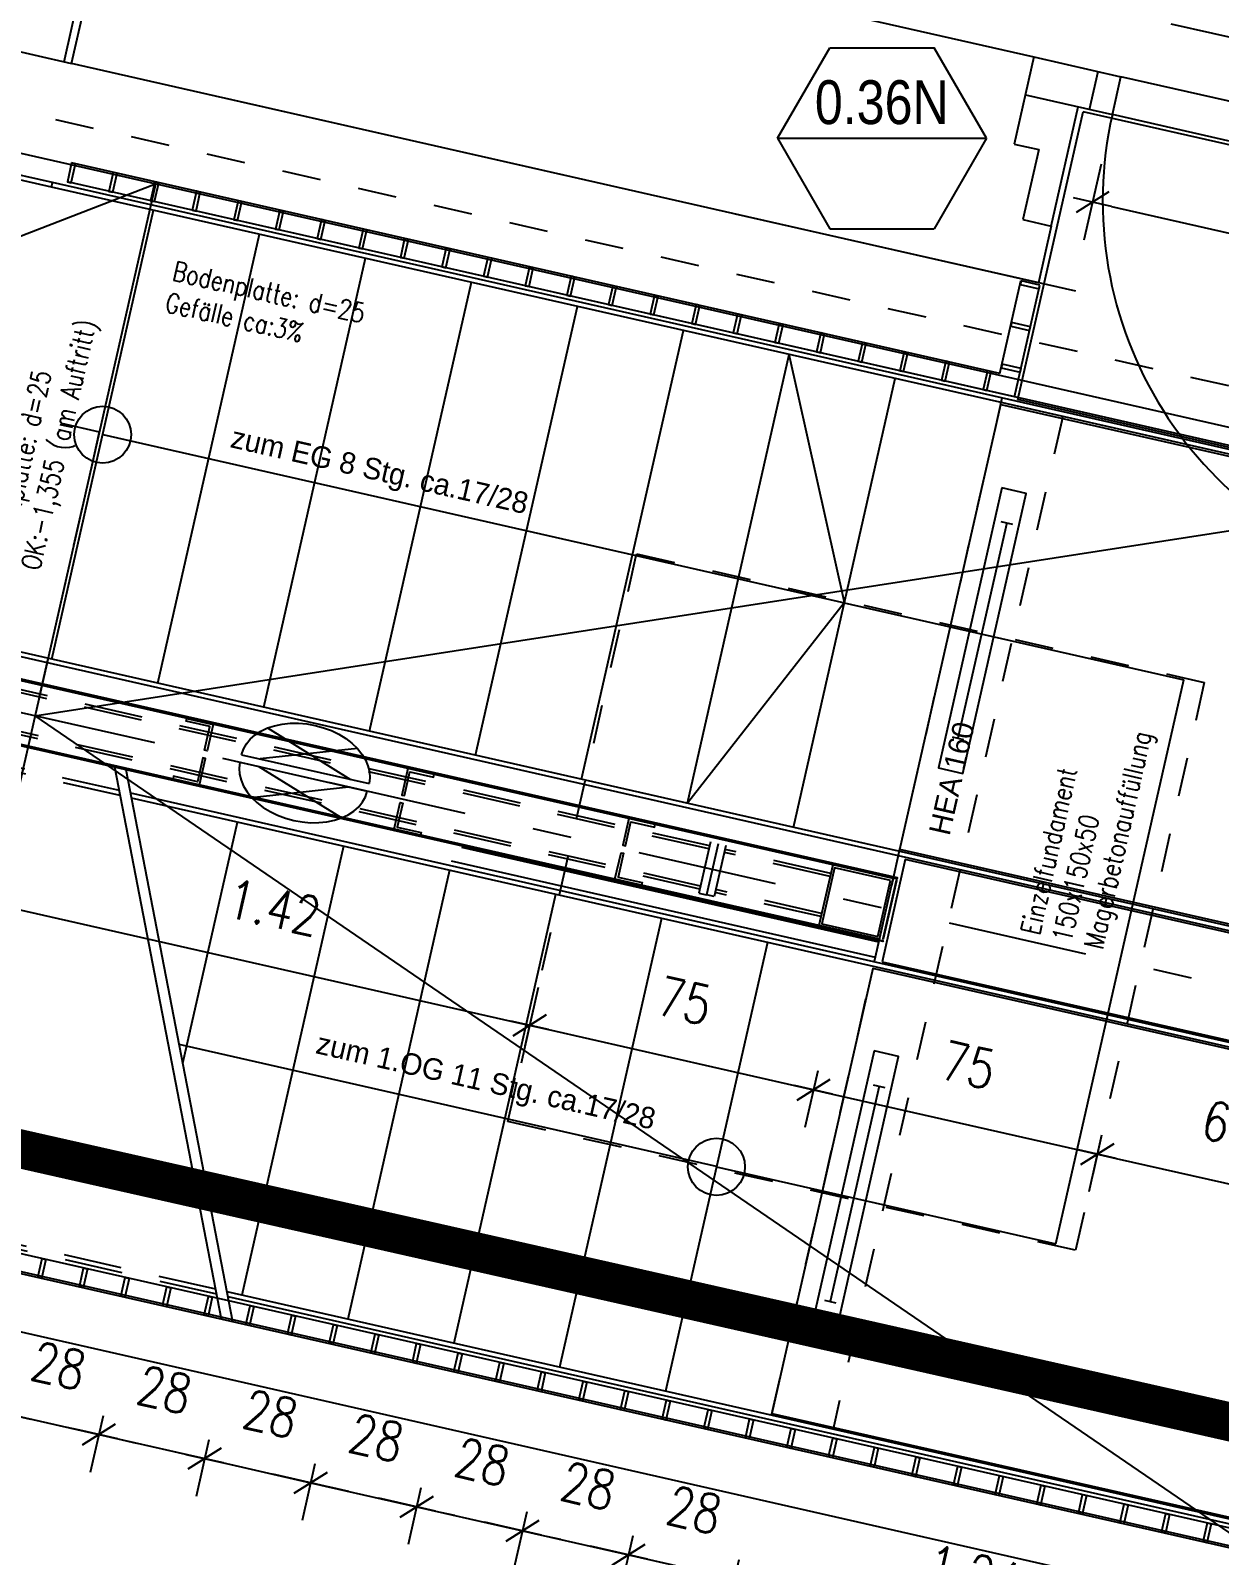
# Model space of a CAD drawing. Header units: metres. Extents: x -7 to 99688, y -10762 to -90.
# Drawn here: x 80.967 to 84.032, y -126.664 to -122.735 of the extents above; entities that cross this region are included whole.
import ezdxf
from ezdxf.enums import TextEntityAlignment as Align

# ---------------------------------------------------------------- set-up
doc = ezdxf.new("R2010")
doc.units = ezdxf.units.M
doc.header["$LTSCALE"] = 0.03
for name, pattern in [('GESTRICHELT', [9, 6, -3]), ('GESTRICHELT2', [4.5, 3, -1.5]), ('STRICHLINIE', [0.75, 0.5, -0.25]), ('STRICHPUNKT', [24, 12, -6, 0, -6])]:
    doc.linetypes.add(name, pattern=pattern)
doc.layers.get('0').update_dxf_attribs({"linetype": 'CONTINUOUS'})
doc.layers.get('Defpoints').update_dxf_attribs({"linetype": 'CONTINUOUS'})
for name, color, linetype in [('A_ACHSEN', 1, 'STRICHPUNKT'), ('A_ansicht', 9, 'CONTINUOUS'), ('A_ansicht_verdeckt', 8, 'STRICHLINIE'), ('A_Gitterrost', 3, 'CONTINUOUS'), ('A_NR_TÜR', 1, 'CONTINUOUS'), ('A_räume', 5, 'CONTINUOUS'), ('A_Stahl', 5, 'CONTINUOUS'), ('A_text', 5, 'CONTINUOUS'), ('A_treppe', 3, 'CONTINUOUS'), ('A_trockenbau', 2, 'CONTINUOUS'), ('A_Tuer_neu', 1, 'CONTINUOUS'), ('A_Tuernummer_neu', 10, 'CONTINUOUS'), ('A_TXT-TUER', 1, 'CONTINUOUS'), ('A_verdeckt', 8, 'GESTRICHELT2'), ('A_wände', 6, 'CONTINUOUS'), ('CKMA0002', 2, 'CONTINUOUS'), ('E__LEUCHTEN', 6, 'CONTINUOUS')]:
    doc.layers.add(name, color=color, linetype=linetype)
doc.styles.add('arial-n', font='ARIALN.TTF')
doc.styles.add('NORM', font='simplex.shx', dxfattribs={"width": 0.7, "bigfont": 'bigfont.shx'})
doc.styles.add('PITSIMP8', font='PITSIMP8.SHX')
doc.styles.add('SIMPLEX', font='simplex.shx', dxfattribs={"width": 0.8, "height": 0.1})
doc.styles.get("Standard").update_dxf_attribs({"font": 'txt', "height": 1})
doc.dimstyles.get("Standard").update_dxf_attribs({"dimtxt": 0.1, "dimasz": 0.05, "dimexe": 0.1, "dimexo": 0, "dimgap": 0.1, "dimtad": 1, "dimdec": 4, "dimrnd": 0.0025, "dimzin": 0, "dimdsep": 46, "dimtxsty": 'SIMPLEX', "dimblk": 'DIMCROSS', "dimblk1": 'DIMCROSS', "dimblk2": 'DIMCROSS', "dimsah": 1, "dimcen": 2.5, "dimdle": 0.025, "dimclrd": 1, "dimclre": 1, "dimclrt": 6, "dimadec": 0, "dimazin": 0, "dimtfac": 1, "dimtdec": 4, "dimtix": 1, "dimtmove": 2, "dimatfit": 3, "dimfxl": 1, "dimtvp": 1, "dimtolj": 1, "dimtzin": 0, "dimarcsym": 0})

# ---------------------------------------------------------------- blocks, each defined once
blk = doc.blocks.new('DIMCROSS')
at = {"color": 0, "linetype": 'ByBlock'}
blk.add_line((-1, 0), (1, 0), dxfattribs=at)
at = {"linetype": 'ByBlock'}
blk.add_line((-0.707107, -0.707107), (0.707107, 0.707107), dxfattribs=at)
blk = doc.blocks.new('*D27')
at = {"layer": 'CKMA0002', "color": 1, "lineweight": -2}
for p, q in [((83.7266, -123.0798), (83.6823, -123.2749)), ((83.7532, -123.1884), (84.6407, -123.3897)), ((84.7115, -123.3033), (84.6673, -123.4983))]:
    blk.add_line(p, q, dxfattribs=at)
at = {"layer": 'Defpoints', "color": 0}
for p in [(83.7667, -122.9028), (84.7517, -123.1262), (84.6894, -123.4008)]:
    blk.add_point(p, dxfattribs=at)
at = {"layer": 'CKMA0002', "color": 1, "lineweight": -2, "xscale": 0.05, "yscale": 0.05, "zscale": 0.05}
for p, rotation in [((83.7044, -123.1774), 167.2201868080563), ((84.6894, -123.4008), 347.2201868080563)]:
    blk.add_blockref('DIMCROSS', p, dxfattribs=dict(at, rotation=rotation))
at = {"layer": 'CKMA0002', "color": 3, "insert": (84.2301, -123.1428), "char_height": 0.1, "attachment_point": 5, "rotation": 347.2202, "style": 'SIMPLEX'}
blk.add_mtext('\\A1;1.01{\\A1\\H0.7x\\S;}', dxfattribs=at)
blk = doc.blocks.new('Keller_bibo')
at = {"layer": 'A_verdeckt', "linetype": 'GESTRICHELT', "ltscale": 5}
blk.add_lwpolyline([(83.9413, -234.3845), (84.7011, -231.0346), (83.4187, -230.7437), (83.4652, -230.5389), (83.4018, -230.5245), (83.4117, -230.4806), (83.4401, -230.4871), (84.9783, -223.7057), (81.0539, -222.8156), (81.0952, -222.6338), (81.1537, -222.647), (81.1691, -222.5788), (81.2731, -222.1204), (86.71, -223.3537), (86.898, -222.5247), (87.0248, -222.5535), (87.0348, -222.5096)], dxfattribs=at)
blk = doc.blocks.new('Tür-Nr')
at = {"layer": 'A_NR_TÜR'}
for p, q in [((-0.0573, -108.8652), (0.0772, -108.6321)), ((0.0772, -108.6321), (0.3468, -108.6321)), ((0.4812, -108.8652), (0.3468, -108.6321)), ((-0.0573, -108.8652), (0.4812, -108.8652)), ((-0.0573, -108.8652), (0.0772, -109.0983)), ((0.4812, -108.8652), (0.3468, -109.0983)), ((0.0772, -109.0983), (0.3468, -109.0983))]:
    blk.add_line(p, q, dxfattribs=at)
at = {"layer": 'A_TXT-TUER', "style": 'arial-n', "flags": 4}
blk.add_attdef('TÜR-NR.', text='', height=0.1129, dxfattribs=at).set_placement((0.2114, -108.7723), align=Align.MIDDLE_CENTER)
at = {"layer": 'A_TXT-TUER', "style": 'NORM', "width": 0.7}
for tag, flags, p in [('BRANDSCHUTZ', 4, (0.2287, -108.9809)), ('DIN', 5, (0.214, -109.1983)), ('ABMESSUNG', 5, (0.214, -109.3327)), ('MATERIAL', 5, (0.214, -109.4671)), ('WANDART', 5, (0.214, -109.6015)), ('ZARGE', 5, (0.214, -109.7359)), ('SCHLOSS', 5, (0.214, -109.8703)), ('BESCHLÄGE', 5, (0.214, -110.0047)), ('SONSTIGES', 5, (0.214, -110.1391))]:
    blk.add_attdef(tag, text='', height=0.0784, dxfattribs=dict(at, flags=flags)).set_placement(p, align=Align.MIDDLE_CENTER)
blk = doc.blocks.new('*D299')
at = {"layer": 'CKMA0002', "color": 1, "lineweight": -2}
for p, q in [((80.5484, -126.2181), (80.4997, -126.207)), ((80.5972, -126.2291), (80.8702, -126.2911)), ((80.8813, -126.2423), (80.8481, -126.3886)), ((80.919, -126.3021), (80.9678, -126.3132))]:
    blk.add_line(p, q, dxfattribs=at)
at = {"layer": 'Defpoints', "color": 0}
for p in [(80.9243, -124.7869), (81.1973, -124.8488), (80.8702, -126.2911)]:
    blk.add_point(p, dxfattribs=at)
at = {"layer": 'CKMA0002', "color": 1, "lineweight": -2, "xscale": 0.05, "yscale": 0.05, "zscale": 0.05}
for p, rotation in [((80.5972, -126.2291), 347.2210969472422), ((80.8702, -126.2911), 167.2210969472422)]:
    blk.add_blockref('DIMCROSS', p, dxfattribs=dict(at, rotation=rotation))
at = {"layer": 'CKMA0002', "color": 6, "insert": (80.7669, -126.1138), "char_height": 0.1, "attachment_point": 5, "rotation": 347.2211, "style": 'SIMPLEX'}
blk.add_mtext('\\A1;28{\\A1\\H0.7x\\S;}', dxfattribs=at)
blk = doc.blocks.new('*D300')
at = {"layer": 'CKMA0002', "color": 1, "lineweight": -2}
for p, q in [((80.8215, -126.28), (80.7727, -126.2689)), ((80.8702, -126.2911), (81.1433, -126.353)), ((81.1544, -126.3042), (81.1212, -126.4505)), ((81.1921, -126.364), (81.2408, -126.3751))]:
    blk.add_line(p, q, dxfattribs=at)
at = {"layer": 'Defpoints', "color": 0}
for p in [(81.1973, -124.8488), (81.4704, -124.9108), (81.1433, -126.353)]:
    blk.add_point(p, dxfattribs=at)
at = {"layer": 'CKMA0002', "color": 1, "lineweight": -2, "xscale": 0.05, "yscale": 0.05, "zscale": 0.05}
for p, rotation in [((80.8702, -126.2911), 347.2210969472422), ((81.1433, -126.353), 167.2210969472422)]:
    blk.add_blockref('DIMCROSS', p, dxfattribs=dict(at, rotation=rotation))
at = {"layer": 'CKMA0002', "color": 6, "insert": (81.04, -126.1757), "char_height": 0.1, "attachment_point": 5, "rotation": 347.2211, "style": 'SIMPLEX'}
blk.add_mtext('\\A1;28{\\A1\\H0.7x\\S;}', dxfattribs=at)
blk = doc.blocks.new('*D301')
at = {"layer": 'CKMA0002', "color": 1, "lineweight": -2}
for p, q in [((81.0945, -126.3419), (81.0458, -126.3309)), ((81.1433, -126.353), (81.4164, -126.4149)), ((81.4274, -126.3662), (81.3943, -126.5124)), ((81.4651, -126.426), (81.5139, -126.437))]:
    blk.add_line(p, q, dxfattribs=at)
at = {"layer": 'Defpoints', "color": 0}
for p in [(81.4704, -124.9108), (81.7435, -124.9727), (81.4164, -126.4149)]:
    blk.add_point(p, dxfattribs=at)
at = {"layer": 'CKMA0002', "color": 1, "lineweight": -2, "xscale": 0.05, "yscale": 0.05, "zscale": 0.05}
for p, rotation in [((81.1433, -126.353), 347.2210969472422), ((81.4164, -126.4149), 167.2210969472422)]:
    blk.add_blockref('DIMCROSS', p, dxfattribs=dict(at, rotation=rotation))
at = {"layer": 'CKMA0002', "color": 6, "insert": (81.313, -126.2377), "char_height": 0.1, "attachment_point": 5, "rotation": 347.2211, "style": 'SIMPLEX'}
blk.add_mtext('\\A1;28{\\A1\\H0.7x\\S;}', dxfattribs=at)
blk = doc.blocks.new('*D302')
at = {"layer": 'CKMA0002', "color": 1, "lineweight": -2}
for p, q in [((81.3676, -126.4039), (81.3188, -126.3928)), ((81.4164, -126.4149), (81.6894, -126.4769)), ((81.7005, -126.4281), (81.6673, -126.5744)), ((81.7382, -126.4879), (81.787, -126.499))]:
    blk.add_line(p, q, dxfattribs=at)
at = {"layer": 'Defpoints', "color": 0}
for p in [(81.7435, -124.9727), (82.0165, -125.0346), (81.6894, -126.4769)]:
    blk.add_point(p, dxfattribs=at)
at = {"layer": 'CKMA0002', "color": 1, "lineweight": -2, "xscale": 0.05, "yscale": 0.05, "zscale": 0.05}
for p, rotation in [((81.4164, -126.4149), 347.2210969472422), ((81.6894, -126.4769), 167.2210969472422)]:
    blk.add_blockref('DIMCROSS', p, dxfattribs=dict(at, rotation=rotation))
at = {"layer": 'CKMA0002', "color": 6, "insert": (81.5861, -126.2996), "char_height": 0.1, "attachment_point": 5, "rotation": 347.2211, "style": 'SIMPLEX'}
blk.add_mtext('\\A1;28{\\A1\\H0.7x\\S;}', dxfattribs=at)
blk = doc.blocks.new('*D303')
at = {"layer": 'CKMA0002', "color": 1, "lineweight": -2}
for p, q in [((81.6407, -126.4658), (81.5919, -126.4547)), ((81.6894, -126.4769), (81.9625, -126.5388)), ((81.9736, -126.49), (81.9404, -126.6363)), ((82.0113, -126.5498), (82.06, -126.5609))]:
    blk.add_line(p, q, dxfattribs=at)
at = {"layer": 'Defpoints', "color": 0}
for p in [(82.0165, -125.0346), (82.2896, -125.0966), (81.9625, -126.5388)]:
    blk.add_point(p, dxfattribs=at)
at = {"layer": 'CKMA0002', "color": 1, "lineweight": -2, "xscale": 0.05, "yscale": 0.05, "zscale": 0.05}
for p, rotation in [((81.6894, -126.4769), 347.2210969472422), ((81.9625, -126.5388), 167.2210969472422)]:
    blk.add_blockref('DIMCROSS', p, dxfattribs=dict(at, rotation=rotation))
at = {"layer": 'CKMA0002', "color": 6, "insert": (81.8591, -126.3615), "char_height": 0.1, "attachment_point": 5, "rotation": 347.2211, "style": 'SIMPLEX'}
blk.add_mtext('\\A1;28{\\A1\\H0.7x\\S;}', dxfattribs=at)
blk = doc.blocks.new('*D304')
at = {"layer": 'CKMA0002', "color": 1, "lineweight": -2}
for p, q in [((81.9137, -126.5277), (81.865, -126.5167)), ((81.9625, -126.5388), (82.2356, -126.6007)), ((82.2466, -126.552), (82.2134, -126.6982)), ((82.2843, -126.6118), (82.3331, -126.6228))]:
    blk.add_line(p, q, dxfattribs=at)
at = {"layer": 'Defpoints', "color": 0}
for p in [(82.2896, -125.0966), (82.5627, -125.1585), (82.2356, -126.6007)]:
    blk.add_point(p, dxfattribs=at)
at = {"layer": 'CKMA0002', "color": 1, "lineweight": -2, "xscale": 0.05, "yscale": 0.05, "zscale": 0.05}
for p, rotation in [((81.9625, -126.5388), 347.2210969472422), ((82.2356, -126.6007), 167.2210969472422)]:
    blk.add_blockref('DIMCROSS', p, dxfattribs=dict(at, rotation=rotation))
at = {"layer": 'CKMA0002', "color": 6, "insert": (82.1322, -126.4235), "char_height": 0.1, "attachment_point": 5, "rotation": 347.2211, "style": 'SIMPLEX'}
blk.add_mtext('\\A1;28{\\A1\\H0.7x\\S;}', dxfattribs=at)
blk = doc.blocks.new('*D305')
at = {"layer": 'CKMA0002', "color": 1, "lineweight": -2}
for p, q in [((82.1868, -126.5897), (82.138, -126.5786)), ((82.2356, -126.6007), (82.5086, -126.6626)), ((82.5197, -126.6139), (82.4865, -126.7602)), ((82.5574, -126.6737), (82.6062, -126.6848))]:
    blk.add_line(p, q, dxfattribs=at)
at = {"layer": 'Defpoints', "color": 0}
for p in [(82.5627, -125.1585), (82.8357, -125.2204), (82.5086, -126.6626)]:
    blk.add_point(p, dxfattribs=at)
at = {"layer": 'CKMA0002', "color": 1, "lineweight": -2, "xscale": 0.05, "yscale": 0.05, "zscale": 0.05}
for p, rotation in [((82.2356, -126.6007), 347.2210969472422), ((82.5086, -126.6626), 167.2210969472422)]:
    blk.add_blockref('DIMCROSS', p, dxfattribs=dict(at, rotation=rotation))
at = {"layer": 'CKMA0002', "color": 6, "insert": (82.4053, -126.4854), "char_height": 0.1, "attachment_point": 5, "rotation": 347.2211, "style": 'SIMPLEX'}
blk.add_mtext('\\A1;28{\\A1\\H0.7x\\S;}', dxfattribs=at)
blk = doc.blocks.new('*D306')
at = {"layer": 'CKMA0002', "color": 1, "lineweight": -2}
for p, q in [((82.4599, -126.6516), (82.4111, -126.6405)), ((82.5086, -126.6626), (82.7817, -126.7246)), ((82.7928, -126.6758), (82.7596, -126.8221)), ((82.8305, -126.7356), (82.8792, -126.7467))]:
    blk.add_line(p, q, dxfattribs=at)
at = {"layer": 'Defpoints', "color": 0}
for p in [(83.1699, -125.0132), (82.8357, -125.2204), (82.7817, -126.7246)]:
    blk.add_point(p, dxfattribs=at)
at = {"layer": 'CKMA0002', "color": 1, "lineweight": -2, "xscale": 0.05, "yscale": 0.05, "zscale": 0.05}
for p, rotation in [((82.5086, -126.6626), 347.2210969472422), ((82.7817, -126.7246), 167.2210969472422)]:
    blk.add_blockref('DIMCROSS', p, dxfattribs=dict(at, rotation=rotation))
at = {"layer": 'CKMA0002', "color": 6, "insert": (82.6783, -126.5473), "char_height": 0.1, "attachment_point": 5, "rotation": 347.2211, "style": 'SIMPLEX'}
blk.add_mtext('\\A1;28{\\A1\\H0.7x\\S;}', dxfattribs=at)
blk = doc.blocks.new('*D307')
at = {"layer": 'CKMA0002', "color": 1, "lineweight": -2}
for p, q in [((82.8305, -126.7356), (83.9477, -126.989)), ((84.0186, -126.9026), (83.9744, -127.0976))]:
    blk.add_line(p, q, dxfattribs=at)
at = {"layer": 'Defpoints', "color": 0}
for p in [(83.1699, -125.0132), (84.3958, -125.2396), (83.9965, -127.0001)]:
    blk.add_point(p, dxfattribs=at)
at = {"layer": 'CKMA0002', "color": 1, "lineweight": -2, "xscale": 0.05, "yscale": 0.05, "zscale": 0.05}
for p, rotation in [((82.7817, -126.7246), 167.2210969472422), ((83.9965, -127.0001), 347.2210969472422)]:
    blk.add_blockref('DIMCROSS', p, dxfattribs=dict(at, rotation=rotation))
at = {"layer": 'CKMA0002', "color": 6, "insert": (83.4223, -126.7161), "char_height": 0.1, "attachment_point": 5, "rotation": 347.2211, "style": 'SIMPLEX'}
blk.add_mtext('\\A1;1.24{\\A1\\H0.7x\\S5;}', dxfattribs=at)
blk = doc.blocks.new('*D308')
at = {"layer": 'CKMA0002', "color": 1, "lineweight": -2}
for p, q in [((82.7352, -126.9294), (82.691, -127.1244)), ((82.7619, -127.038), (84.1023, -127.342)), ((84.1731, -127.2555), (84.1289, -127.4506))]:
    blk.add_line(p, q, dxfattribs=at)
at = {"layer": 'Defpoints', "color": 0}
for p in [(83.0198, -125.6746), (84.4577, -126.0007), (84.151, -127.353)]:
    blk.add_point(p, dxfattribs=at)
at = {"layer": 'CKMA0002', "color": 1, "lineweight": -2, "xscale": 0.05, "yscale": 0.05, "zscale": 0.05}
for p, rotation in [((82.7131, -127.0269), 167.2210969472422), ((84.151, -127.353), 347.2210969472422)]:
    blk.add_blockref('DIMCROSS', p, dxfattribs=dict(at, rotation=rotation))
at = {"layer": 'CKMA0002', "color": 6, "insert": (83.4653, -127.0437), "char_height": 0.1, "attachment_point": 5, "rotation": 347.2211, "style": 'SIMPLEX'}
blk.add_mtext('\\A1;1.47{\\A1\\H0.7x\\S5;}', dxfattribs=at)
blk = doc.blocks.new('Wandleuchte')
at = {"layer": 'E__LEUCHTEN', "color": 6}
for p, q in [((-109.5, 68.3), (-94.5, 77.3)), ((-94.5, 77.3), (-77.9, 85)), ((-77.9, 85), (-59.9, 91)), ((-59.9, 91), (-41, 95.5)), ((-41, 95.5), (-21.3, 98.1)), ((-21.3, 98.1), (-1.4, 99)), ((-1.4, 99), (18.6, 98.1)), ((18.6, 98.1), (38.2, 95.5)), ((38.2, 95.5), (57.2, 91)), ((57.2, 91), (75.1, 85)), ((75.1, 85), (91.8, 77.3)), ((91.8, 77.3), (106.8, 68.3)), ((-142.7, 34.2), (-133.9, 46.5)), ((-133.9, 46.5), (-122.7, 57.9)), ((-122.7, 57.9), (-109.5, 68.3)), ((-109.5, 68.3), (106.8, -6)), ((106.8, 68.3), (-109.5, -6)), ((106.8, 68.3), (120, 57.9)), ((120, 57.9), (131.1, 46.5)), ((131.1, 46.5), (140, 34.2)), ((-154.4, -6), (-153, 7.7)), ((-153, 7.7), (-149.1, 21.2)), ((-149.1, 21.2), (-142.7, 34.2)), ((140, 34.2), (146.4, 21.2)), ((146.4, 21.2), (150.3, 7.7)), ((150.3, 7.7), (151.6, -6)), ((-154.4, -6), (151.6, -6))]:
    blk.add_line(p, q, dxfattribs=at)
blk = doc.blocks.new('2DEL_457')
for p, q in [((-0.3844, -0.2363), (-0.3844, 0.2363)), ((0.3844, -0.2363), (0.3844, 0.2363)), ((-0.3844, 0), (0.3844, 0))]:
    blk.add_line(p, q)
blk.add_lwpolyline([(-0.5, -0.5), (0.5, -0.5), (0.5, 0.5), (-0.5, 0.5)], close=True)
at = {"style": 'PITSIMP8', "flags": 9}
for tag, p in [('RAUM/GRUPPE', (-0.0298, 0.1593)), ('BEZEICHNUNG', (-0.0298, 0.1793)), ('POS.NR.G-LV', (-0.0298, 0.1393)), ('FABRIKAT', (-0.0298, 0.1193)), ('KENNUNG', (-0.0298, 0.0793)), ('LEISTUNG', (-0.0298, 0.0593)), ('TYP', (-0.0298, 0.0993)), ('VOLUMENSTROM', (-0.0298, 0.0393)), ('DRUCK/-STUFE', (-0.0298, 0.0193)), ('ANSCHLUSS', (-0.0298, -0.0007)), ('GROESSE', (-0.0298, -0.0207)), ('DN', (-0.0298, -0.0407)), ('TEMPERATUR', (-0.0298, -0.0607)), ('SCHUTZART', (-0.0298, -0.1007)), ('DREHZAHL', (-0.0298, -0.0807)), ('SPANNUNG/FREQUENZ', (-0.0298, -0.1207)), ('GEWICHT', (-0.0298, -0.1407)), ('FREI', (-0.0298, -0.1607)), ('FREI', (-0.0298, -0.1807)), ('FREI', (-0.0298, -0.2007))]:
    blk.add_attdef(tag, text='', height=0.01, dxfattribs=at).set_placement(p, align=Align.MIDDLE)
blk = doc.blocks.new('*D310')
at = {"layer": 'CKMA0002', "color": 1, "lineweight": -2}
for p, q in [((79.8267, -126.0544), (80.5484, -126.2181)), ((80.6192, -126.1316), (80.575, -126.3266)), ((79.7141, -126.3246), (79.7558, -126.1408))]:
    blk.add_line(p, q, dxfattribs=at)
at = {"layer": 'Defpoints', "color": 0}
for p in [(81.0897, -124.0575), (80.1846, -124.2505), (80.5971, -126.2291)]:
    blk.add_point(p, dxfattribs=at)
at = {"layer": 'CKMA0002', "color": 1, "lineweight": -2, "xscale": 0.05, "yscale": 0.05, "zscale": 0.05}
for p, rotation in [((79.7779, -126.0433), 167.2195977048945), ((80.5971, -126.2291), 347.2195977048945)]:
    blk.add_blockref('DIMCROSS', p, dxfattribs=dict(at, rotation=rotation))
at = {"layer": 'CKMA0002', "color": 3, "insert": (80.2207, -125.9899), "char_height": 0.1, "attachment_point": 5, "rotation": 347.2196, "style": 'SIMPLEX'}
blk.add_mtext('\\A1;84{\\A1\\H0.7x\\S;}', dxfattribs=at)
blk = doc.blocks.new('*D313')
at = {"layer": 'CKMA0002', "color": 1, "lineweight": -2}
for p, q in [((82.3028, -125.3095), (82.9367, -125.4533)), ((82.9966, -125.4156), (82.9634, -125.5618))]:
    blk.add_line(p, q, dxfattribs=at)
at = {"layer": 'Defpoints', "color": 0}
for p in [(82.3592, -124.8351), (83.0788, -125.0529), (82.9855, -125.4643)]:
    blk.add_point(p, dxfattribs=at)
at = {"layer": 'CKMA0002', "color": 1, "lineweight": -2, "xscale": 0.05, "yscale": 0.05, "zscale": 0.05}
for p, rotation in [((82.2541, -125.2984), 167.2195977048945), ((82.9855, -125.4643), 347.2195977048945)]:
    blk.add_blockref('DIMCROSS', p, dxfattribs=dict(at, rotation=rotation))
at = {"layer": 'CKMA0002', "color": 3, "insert": (82.653, -125.2351), "char_height": 0.1, "attachment_point": 5, "rotation": 347.2196, "style": 'SIMPLEX'}
blk.add_mtext('\\A1;75{\\A1\\H0.7x\\S;}', dxfattribs=at)
blk = doc.blocks.new('*D314')
at = {"layer": 'CKMA0002', "color": 1, "lineweight": -2}
for p, q in [((83.0343, -125.4754), (83.6681, -125.6192)), ((83.728, -125.5815), (83.6948, -125.7278))]:
    blk.add_line(p, q, dxfattribs=at)
at = {"layer": 'Defpoints', "color": 0}
for p in [(83.0788, -125.0529), (83.8116, -125.2129), (83.7169, -125.6302)]:
    blk.add_point(p, dxfattribs=at)
at = {"layer": 'CKMA0002', "color": 1, "lineweight": -2, "xscale": 0.05, "yscale": 0.05, "zscale": 0.05}
for p, rotation in [((82.9855, -125.4643), 167.2195977048945), ((83.7169, -125.6302), 347.2195977048945)]:
    blk.add_blockref('DIMCROSS', p, dxfattribs=dict(at, rotation=rotation))
at = {"layer": 'CKMA0002', "color": 3, "insert": (83.3844, -125.401), "char_height": 0.1, "attachment_point": 5, "rotation": 347.2196, "style": 'SIMPLEX'}
blk.add_mtext('\\A1;75{\\A1\\H0.7x\\S;}', dxfattribs=at)
blk = doc.blocks.new('*D315')
at = {"layer": 'CKMA0002', "color": 1, "lineweight": -2}
for p, q in [((83.7657, -125.6413), (84.283, -125.7586)), ((84.3539, -125.6722), (84.3097, -125.8672))]:
    blk.add_line(p, q, dxfattribs=at)
at = {"layer": 'Defpoints', "color": 0}
for p in [(83.8116, -125.2129), (84.4198, -125.3815), (84.3318, -125.7697)]:
    blk.add_point(p, dxfattribs=at)
at = {"layer": 'CKMA0002', "color": 1, "lineweight": -2, "xscale": 0.05, "yscale": 0.05, "zscale": 0.05}
for p, rotation in [((83.7169, -125.6302), 167.2195977048945), ((84.3318, -125.7697), 347.2195977048945)]:
    blk.add_blockref('DIMCROSS', p, dxfattribs=dict(at, rotation=rotation))
at = {"layer": 'CKMA0002', "color": 3, "insert": (84.0575, -125.5537), "char_height": 0.1, "attachment_point": 5, "rotation": 347.2196, "style": 'SIMPLEX'}
blk.add_mtext('\\A1;63{\\A1\\H0.7x\\S;}', dxfattribs=at)
blk = doc.blocks.new('*D317')
at = {"layer": 'CKMA0002', "color": 1, "lineweight": -2}
for p, q in [((80.918, -124.9953), (82.2053, -125.2873)), ((82.2762, -125.2009), (82.232, -125.3959))]:
    blk.add_line(p, q, dxfattribs=at)
at = {"layer": 'Defpoints', "color": 0}
for p in [(80.8803, -124.9355), (82.2974, -125.1073), (82.2541, -125.2984)]:
    blk.add_point(p, dxfattribs=at)
at = {"layer": 'CKMA0002', "color": 1, "lineweight": -2, "xscale": 0.05, "yscale": 0.05, "zscale": 0.05}
for p, rotation in [((80.8692, -124.9843), 167.2195977048945), ((82.2541, -125.2984), 347.2195977048945)]:
    blk.add_blockref('DIMCROSS', p, dxfattribs=dict(at, rotation=rotation))
at = {"layer": 'CKMA0002', "color": 3, "insert": (81.5948, -124.9951), "char_height": 0.1, "attachment_point": 5, "rotation": 347.2196, "style": 'SIMPLEX'}
blk.add_mtext('\\A1;1.42{\\A1\\H0.7x\\S;}', dxfattribs=at)

msp = doc.modelspace()

# ---------------------------------------------------------------- linework, layer by layer
at = {"layer": 'A_ACHSEN'}
msp.add_line((84.48661, -125.29632), (78.51603, -123.94214), dxfattribs=at)
at = {"layer": 'A_ansicht', "color": 9, "linetype": 'Continuous'}
msp.add_line((79.91305, -122.55676), (81.07349, -122.81997), dxfattribs=at)
at = {"layer": 'A_ansicht', "color": 1}
for p, q in [((84.76276, -123.07747), (83.77778, -122.85406)), ((84.74064, -123.175), (83.75566, -122.95158))]:
    msp.add_line(p, q, dxfattribs=at)
at = {"layer": 'A_ansicht'}
for p, q in [((83.46579, -123.61898), (81.07346, -123.07637)), ((81.07346, -123.07638), (81.07346, -123.07638)), ((83.50349, -123.6788), (81.0624, -123.12514)), ((84.91199, -123.99826), (81.0624, -123.12514)), ((83.46579, -123.61898), (83.51999, -123.38005)), ((83.50349, -123.6788), (83.56898, -123.39116)), ((83.06517, -124.20898), (82.92303, -123.56971)), ((83.06517, -124.20898), (82.6607, -124.72632)), ((83.1909, -124.92041), (80.18717, -124.23914)), ((83.06449, -124.20985), (83.93955, -124.40833)), ((83.15551, -125.07645), (80.15177, -124.39518)), ((83.60995, -125.86142), (83.93955, -124.40833)), ((81.45995, -126.05566), (81.18473, -124.63356)), ((81.48921, -126.0623), (81.21399, -124.64019)), ((81.47883, -126.00867), (78.68862, -125.37584)), ((84.13464, -126.6623), (78.6288, -125.41354)), ((82.73535, -125.66304), (83.60995, -125.86142)), ((84.09694, -126.60248), (81.47883, -126.00867))]:
    msp.add_line(p, q, dxfattribs=at)
at = {"layer": 'A_ansicht', "color": 2}
for p, q in [((81.02132, -123.13838), (81.02398, -123.12668)), ((84.67225, -123.96644), (81.02132, -123.13838)), ((84.68661, -123.95739), (81.02398, -123.12668)), ((84.40727, -125.13477), (80.75634, -124.30671)), ((84.40992, -125.12306), (80.75899, -124.295)), ((84.34534, -125.40783), (81.22562, -124.70026)), ((84.34268, -125.41954), (81.22811, -124.71313)), ((84.08035, -126.57616), (81.47427, -125.98508)), ((84.0894, -126.59052), (81.47676, -125.99795))]:
    msp.add_line(p, q, dxfattribs=at)
at = {"layer": 'A_ansicht', "color": 3}
for p, q in [((81.0223, -124.35472), (81.28463, -123.19811)), ((81.29537, -124.41666), (81.5577, -123.26004)), ((81.56843, -124.47859), (81.83076, -123.32197)), ((81.8415, -124.54052), (82.10383, -123.3839)), ((82.11456, -124.60246), (82.37689, -123.44584)), ((82.38763, -124.66439), (82.64996, -123.50777)), ((82.66069, -124.72632), (82.92302, -123.5697)), ((82.93376, -124.78826), (83.19609, -123.63164)), ((81.15344, -123.7764), (83.06492, -124.20995)), ((82.73557, -125.66207), (81.35098, -125.34803))]:
    msp.add_line(p, q, dxfattribs=at)
at = {"layer": 'A_ansicht_verdeckt', "linetype": 'STRICHLINIE', "ltscale": 10}
for p, q in [((81.02398, -123.12668), (79.29781, -122.73512)), ((81.02132, -123.13838), (79.30686, -122.74948)), ((81.19885, -124.70649), (78.97728, -124.20263)), ((81.19636, -124.69362), (78.97993, -124.19092)), ((82.71605, -124.84393), (80.64854, -124.37501)), ((82.71782, -124.83613), (80.65031, -124.3672)), ((82.6926, -124.94731), (80.6251, -124.47838)), ((82.69437, -124.9395), (80.62686, -124.47058)), ((82.72014, -124.82589), (82.69028, -124.95755)), ((82.73965, -124.83031), (82.70979, -124.96197)), ((82.75915, -124.83474), (82.72929, -124.96639)), ((83.02812, -124.91471), (82.75506, -124.85278)), ((83.02989, -124.90691), (82.75683, -124.84498)), ((83.00468, -125.01809), (82.73161, -124.95615)), ((83.00645, -125.01028), (82.73338, -124.94835)), ((82.69028, -124.95755), (82.70979, -124.96197)), ((82.72929, -124.96639), (82.70979, -124.96197)), ((81.4475, -125.99131), (78.70059, -125.3683)), ((81.44501, -125.97844), (78.71495, -125.35925))]:
    msp.add_line(p, q, dxfattribs=at)
at = {"layer": 'A_ansicht_verdeckt', "linetype": 'STRICHLINIE'}
for p, q in [((82.87723, -126.30328), (83.47181, -123.68187)), ((83.62763, -123.72951), (83.03572, -126.33923))]:
    msp.add_line(p, q, dxfattribs=at)
at = {"layer": 'A_Gitterrost'}
for p, q in [((83.51222, -123.6859), (83.68033, -122.94475)), ((84.81154, -123.20133), (83.68033, -122.94475)), ((84.64343, -123.94247), (83.51222, -123.6859)), ((83.14489, -125.12325), (82.05262, -124.87549)), ((83.15374, -125.08424), (82.07949, -124.84057))]:
    msp.add_line(p, q, dxfattribs=at)
at = {"layer": 'A_Gitterrost', "color": 1}
for p, q in [((81.36031, -125.39623), (81.50119, -124.77507)), ((81.77426, -124.837), (81.51193, -125.99362)), ((82.04732, -124.89893), (81.78499, -126.05555)), ((82.32039, -124.96087), (82.05806, -126.11749)), ((82.59345, -125.0228), (82.33112, -126.17942)), ((82.86651, -125.08473), (82.60418, -126.24135))]:
    msp.add_line(p, q, dxfattribs=at)
at = {"layer": 'A_Gitterrost'}
for points in [[(84.40616, -125.11707), (83.20792, -124.8453), (83.46807, -123.69844), (84.66627, -123.9702)], [(80.17786, -124.23498), (83.20109, -124.92067), (83.20153, -124.91872), (80.1783, -124.23303)], [(80.14158, -124.39491), (83.16482, -125.08061), (83.16437, -125.08256), (80.14114, -124.39686)], [(83.16236, -125.1344), (84.34157, -125.40185), (84.40129, -125.13854), (83.22208, -124.87108)], [(83.16587, -125.07577), (83.19999, -124.9256), (83.19804, -124.92516), (83.16392, -125.07533)], [(84.33668, -125.42335), (83.13846, -125.15154), (82.87833, -126.2984), (84.07652, -126.57021)]]:
    msp.add_lwpolyline(points, close=True, dxfattribs=at)
for points in [[(81.37013, -124.50744), (81.43839, -124.52293), (81.42291, -124.59119), (81.41608, -124.58964), (81.43002, -124.52821), (81.36858, -124.51427), (81.37013, -124.50744)], [(81.33474, -124.66348), (81.403, -124.67896), (81.41849, -124.6107), (81.41166, -124.60915), (81.39773, -124.67059), (81.33629, -124.65665), (81.33474, -124.66348)], [(82.00794, -124.65212), (81.93967, -124.63663), (81.92419, -124.7049), (81.93101, -124.70644), (81.94495, -124.645), (82.00639, -124.65894), (82.00794, -124.65212)], [(81.97254, -124.80815), (81.90427, -124.79267), (81.91976, -124.7244), (81.92659, -124.72595), (81.91265, -124.78739), (81.97409, -124.80132), (81.97254, -124.80815)], [(82.57747, -124.78131), (82.5092, -124.76583), (82.49372, -124.83409), (82.50055, -124.83564), (82.51448, -124.7742), (82.57592, -124.78814), (82.57747, -124.78131)], [(82.54207, -124.93735), (82.47381, -124.92186), (82.48929, -124.8536), (82.49612, -124.85515), (82.48218, -124.91658), (82.54362, -124.93052), (82.54207, -124.93735)]]:
    msp.add_lwpolyline(points, dxfattribs=at)
for centre in [(81.15344, -123.7764), (82.73532, -125.66303)]:
    msp.add_circle(centre, 0.07349, dxfattribs=at)
at = {"layer": 'A_räume', "linetype": 'GESTRICHELT', "ltscale": 5, "const_width": 0.1}
msp.add_lwpolyline([(104.8449, -127.62167), (85.06791, -123.13505), (84.35798, -126.38768), (70.55892, -123.27383)], dxfattribs=at)
at = {"layer": 'A_Stahl'}
for p, q in [((83.55351, -122.80319), (83.77778, -122.85406)), ((83.69714, -122.93831), (83.71927, -122.84078)), ((83.75566, -122.95158), (83.77778, -122.85406)), ((83.53139, -122.90071), (83.75566, -122.95158))]:
    msp.add_line(p, q, dxfattribs=at)
for points in [[(81.07346, -123.07637), (81.0624, -123.12513), (81.07215, -123.12734), (81.08321, -123.07858), (81.07346, -123.07637)], [(81.18073, -123.1007), (81.16967, -123.14946), (81.17943, -123.15168), (81.19049, -123.10291), (81.18073, -123.1007)], [(81.28801, -123.12503), (81.27695, -123.17379), (81.2867, -123.17601), (81.29776, -123.12724), (81.28801, -123.12503)], [(81.39528, -123.14936), (81.38422, -123.19813), (81.39398, -123.20034), (81.40504, -123.15158), (81.39528, -123.14936)], [(81.50256, -123.17369), (81.4915, -123.22246), (81.50125, -123.22467), (81.51231, -123.17591), (81.50256, -123.17369)], [(81.60984, -123.19803), (81.59878, -123.24679), (81.60853, -123.249), (81.61959, -123.20024), (81.60984, -123.19803)], [(81.71711, -123.22236), (81.70605, -123.27112), (81.7158, -123.27333), (81.72686, -123.22457), (81.71711, -123.22236)], [(81.82439, -123.24669), (81.81333, -123.29545), (81.82308, -123.29766), (81.83414, -123.2489), (81.82439, -123.24669)], [(81.93166, -123.27102), (81.9206, -123.31978), (81.93035, -123.32199), (81.94141, -123.27323), (81.93166, -123.27102)], [(82.03894, -123.29535), (82.02788, -123.34411), (82.03763, -123.34632), (82.04869, -123.29756), (82.03894, -123.29535)], [(82.14621, -123.31968), (82.13515, -123.36844), (82.1449, -123.37065), (82.15596, -123.32189), (82.14621, -123.31968)], [(82.25349, -123.34401), (82.24243, -123.39277), (82.25218, -123.39498), (82.26324, -123.34622), (82.25349, -123.34401)], [(82.36076, -123.36834), (82.3497, -123.4171), (82.35946, -123.41931), (82.37052, -123.37055), (82.36076, -123.36834)], [(83.56898, -123.39116), (83.52022, -123.3801), (83.518, -123.38985), (83.56676, -123.40091), (83.56898, -123.39116)], [(82.46804, -123.39267), (82.45698, -123.44143), (82.46673, -123.44365), (82.47779, -123.39488), (82.46804, -123.39267)], [(82.57531, -123.417), (82.56425, -123.46576), (82.57401, -123.46798), (82.58507, -123.41921), (82.57531, -123.417)], [(82.68259, -123.44133), (82.67153, -123.4901), (82.68128, -123.49231), (82.69234, -123.44355), (82.68259, -123.44133)], [(82.78986, -123.46566), (82.7788, -123.51443), (82.78856, -123.51664), (82.79962, -123.46788), (82.78986, -123.46566)], [(82.89714, -123.49), (82.88608, -123.53876), (82.89583, -123.54097), (82.90689, -123.49221), (82.89714, -123.49)], [(83.54465, -123.49843), (83.49588, -123.48737), (83.49367, -123.49713), (83.54243, -123.50819), (83.54465, -123.49843)], [(83.00442, -123.51433), (82.99336, -123.56309), (83.00311, -123.5653), (83.01417, -123.51654), (83.00442, -123.51433)], [(83.11169, -123.53866), (83.10063, -123.58742), (83.11038, -123.58963), (83.12144, -123.54087), (83.11169, -123.53866)], [(83.21897, -123.56299), (83.20791, -123.61175), (83.21766, -123.61396), (83.22872, -123.5652), (83.21897, -123.56299)], [(83.32624, -123.58732), (83.31518, -123.63608), (83.32493, -123.63829), (83.33599, -123.58953), (83.32624, -123.58732)], [(83.43352, -123.61165), (83.42246, -123.66041), (83.43221, -123.66262), (83.44327, -123.61386), (83.43352, -123.61165)], [(83.52031, -123.60571), (83.47155, -123.59465), (83.46934, -123.6044), (83.5181, -123.61546), (83.52031, -123.60571)], [(80.98608, -125.94819), (80.99714, -125.89942), (81.00689, -125.90164), (80.99583, -125.9504), (80.98608, -125.94819)], [(81.09335, -125.97252), (81.10441, -125.92376), (81.11417, -125.92597), (81.10311, -125.97473), (81.09335, -125.97252)], [(81.20063, -125.99685), (81.21169, -125.94809), (81.22144, -125.9503), (81.21038, -125.99906), (81.20063, -125.99685)], [(81.3079, -126.02118), (81.31896, -125.97242), (81.32872, -125.97463), (81.31766, -126.02339), (81.3079, -126.02118)], [(81.41518, -126.04551), (81.42624, -125.99675), (81.43599, -125.99896), (81.42493, -126.04772), (81.41518, -126.04551)], [(81.52246, -126.06984), (81.53352, -126.02108), (81.54327, -126.02329), (81.53221, -126.07205), (81.52246, -126.06984)], [(81.62973, -126.09417), (81.64079, -126.04541), (81.65054, -126.04762), (81.63948, -126.09638), (81.62973, -126.09417)], [(81.73701, -126.1185), (81.74807, -126.06974), (81.75782, -126.07195), (81.74676, -126.12071), (81.73701, -126.1185)], [(81.84428, -126.14283), (81.85534, -126.09407), (81.86509, -126.09628), (81.85403, -126.14504), (81.84428, -126.14283)], [(81.95156, -126.16716), (81.96262, -126.1184), (81.97237, -126.12061), (81.96131, -126.16938), (81.95156, -126.16716)], [(82.05883, -126.19149), (82.06989, -126.14273), (82.07964, -126.14494), (82.06859, -126.19371), (82.05883, -126.19149)], [(82.16611, -126.21582), (82.17717, -126.16706), (82.18692, -126.16928), (82.17586, -126.21804), (82.16611, -126.21582)], [(82.27338, -126.24016), (82.28444, -126.19139), (82.2942, -126.19361), (82.28314, -126.24237), (82.27338, -126.24016)], [(82.38066, -126.26449), (82.39172, -126.21573), (82.40147, -126.21794), (82.39041, -126.2667), (82.38066, -126.26449)], [(82.48793, -126.28882), (82.49899, -126.24006), (82.50875, -126.24227), (82.49769, -126.29103), (82.48793, -126.28882)], [(82.59521, -126.31315), (82.60627, -126.26439), (82.61602, -126.2666), (82.60496, -126.31536), (82.59521, -126.31315)], [(82.70249, -126.33748), (82.71354, -126.28872), (82.7233, -126.29093), (82.71224, -126.33969), (82.70249, -126.33748)], [(82.80976, -126.36181), (82.82082, -126.31305), (82.83057, -126.31526), (82.81951, -126.36402), (82.80976, -126.36181)], [(82.91704, -126.38614), (82.9281, -126.33738), (82.93785, -126.33959), (82.92679, -126.38835), (82.91704, -126.38614)], [(83.02431, -126.41047), (83.03537, -126.36171), (83.04512, -126.36392), (83.03406, -126.41268), (83.02431, -126.41047)], [(83.13159, -126.4348), (83.14265, -126.38604), (83.1524, -126.38825), (83.14134, -126.43701), (83.13159, -126.4348)], [(83.23886, -126.45913), (83.24992, -126.41037), (83.25967, -126.41258), (83.24861, -126.46135), (83.23886, -126.45913)], [(83.34614, -126.48346), (83.3572, -126.4347), (83.36695, -126.43691), (83.35589, -126.48568), (83.34614, -126.48346)], [(83.45341, -126.50779), (83.46447, -126.45903), (83.47422, -126.46125), (83.46317, -126.51001), (83.45341, -126.50779)], [(83.56069, -126.53213), (83.57175, -126.48336), (83.5815, -126.48558), (83.57044, -126.53434), (83.56069, -126.53213)], [(83.66796, -126.55646), (83.67902, -126.5077), (83.68878, -126.50991), (83.67772, -126.55867), (83.66796, -126.55646)], [(83.77524, -126.58079), (83.7863, -126.53203), (83.79605, -126.53424), (83.78499, -126.583), (83.77524, -126.58079)], [(83.88251, -126.60512), (83.89357, -126.55636), (83.90333, -126.55857), (83.89227, -126.60733), (83.88251, -126.60512)], [(83.98979, -126.62945), (84.00085, -126.58069), (84.0106, -126.5829), (83.99954, -126.63166), (83.98979, -126.62945)]]:
    msp.add_lwpolyline(points, dxfattribs=at)
for points in [[(83.1909, -124.92041), (83.03486, -124.88502), (82.99947, -125.04105), (83.15551, -125.07644)], [(83.18372, -124.92493), (83.03938, -124.89219), (83.00665, -125.03653), (83.15098, -125.06926)]]:
    msp.add_lwpolyline(points, close=True, dxfattribs=at)
at = {"layer": 'A_treppe', "linetype": 'Continuous'}
for p, q in [((84.75228, -123.91589), (79.25585, -122.66926)), ((84.13067, -126.65627), (78.63424, -125.40964)), ((84.2667, -126.84301), (78.8742, -125.61985))]:
    msp.add_line(p, q, dxfattribs=at)
at = {"layer": 'A_treppe', "color": 1, "linetype": 'Continuous'}
for p, q in [((81.28968, -123.13055), (78.94557, -124.03957)), ((81.28968, -123.13055), (80.66814, -125.87094)), ((80.97891, -124.50074), (84.75228, -123.91589)), ((80.97891, -124.50074), (84.13067, -126.65627))]:
    msp.add_line(p, q, dxfattribs=at)
at = {"layer": 'A_treppe', "linetype": 'GESTRICHELT2'}
for points in [[(79.68196, -123.43754), (81.1448, -123.76932), (80.81302, -125.23217), (79.35017, -124.90038)], [(82.52965, -124.08341), (83.9925, -124.4152), (83.66071, -125.87805), (82.19787, -125.54626)]]:
    msp.add_lwpolyline(points, close=True, dxfattribs=at)
at = {"layer": 'A_trockenbau'}
msp.add_line((83.59824, -123.23884), (83.66792, -122.93168), dxfattribs=at)
at = {"layer": 'A_Tuer_neu'}
msp.add_arc((84.74064, -123.175), 1.01, 167.22019, 257.22019, dxfattribs=at)
at = {"layer": 'A_verdeckt'}
msp.add_line((73.22969, -121.19455), (84.94512, -123.85202), dxfattribs=at)
at = {"layer": 'A_wände', "linetype": 'Continuous'}
for p, q in [((81.33501, -122.29997), (83.55351, -122.80317)), ((81.07349, -122.81997), (81.10668, -122.67371)), ((83.56507, -123.38512), (81.07349, -122.81997)), ((83.55351, -122.80317), (83.50264, -123.02748)), ((83.50264, -123.02748), (83.56602, -123.04184)), ((83.56602, -123.04184), (83.5251, -123.22227)), ((83.5251, -123.22227), (83.59824, -123.23884)), ((83.59824, -123.23884), (83.56507, -123.38512))]:
    msp.add_line(p, q, dxfattribs=at)

# ---------------------------------------------------------------- block references
at = {"layer": 'A_Tuernummer_neu'}
ref = msp.add_blockref('Tür-Nr', (82.95, -14.14736), dxfattribs=at)
ref.add_attrib('TÜR-NR.', '0.36N', dxfattribs={"layer": 'A_TXT-TUER', "height": 0.112896, "style": 'arial-n'}).set_placement((83.16136, -122.9197), align=Align.MIDDLE_CENTER)
at = {"layer": 'A_verdeckt', "linetype": 'GESTRICHELT'}
msp.add_blockref('Keller_bibo', (0, 100), dxfattribs=at)
at = {"layer": 'E__LEUCHTEN', "color": 7, "linetype": 'Continuous', "ltscale": 0.1, "xscale": 0.7399998890000211, "yscale": 0.06449804479996146, "zscale": 0.739999889, "rotation": 257.2197678871224}
for p in [(83.42045, -124.28134), (83.0913, -125.73247)]:
    msp.add_blockref('2DEL_457', p, dxfattribs=at)
at = {"layer": 'E__LEUCHTEN', "color": 7, "linetype": 'Continuous', "yscale": 0.001100000000008095, "zscale": 0.0011}
for p, xscale, rotation in [((81.67867, -124.63216), 0.00109999999996304, 347.219948815867), ((81.67134, -124.66448), -0.001100000000005672, 167.2204248001521)]:
    msp.add_blockref('Wandleuchte', p, dxfattribs=dict(at, xscale=xscale, rotation=rotation))

# ---------------------------------------------------------------- texts
at = {"layer": 'A_text', "linetype": 'Continuous', "char_height": 0.05, "width": 2.13585, "attachment_point": 1, "style": 'SIMPLEX'}
for s, insert, rotation in [('Bodenplatte: d=25\\PGefälle ca:3%', (81.34088, -123.32877), 347.2211), ('Bodenplatte: d=25\\POK:-1,355 (am Auftritt)', (80.86116, -124.09902), 77.2211), ('Einzelfundament \\P150x150x50\\PMagerbetonauffüllung', (83.51891, -125.05727), 77.2211)]:
    msp.add_mtext(s, dxfattribs=dict(at, insert=insert, rotation=rotation))
at = {"layer": 'A_text', "color": 3, "char_height": 0.055125, "attachment_point": 1}
for s, insert, rotation in [('zum EG 8 Stg. ca.17/28', (81.4918, -123.75454), 347.2211), ('HEA 160', (83.2821, -124.79978), 77.2211), ('zum 1.OG 11 Stg. ca.17/28', (81.71187, -125.31601), 347.2211)]:
    msp.add_mtext(s, dxfattribs=dict(at, insert=insert, rotation=rotation))

# ---------------------------------------------------------------- dimensions: what is measured, and where the dimension line sits
at = {"layer": 'CKMA0002'}
for base, p1, p2, angle, text, override, picture, middle in [((84.68942, -123.40079), (83.76672, -122.90282), (84.7517, -123.12623), 347.22019, '1.01{\\A1\\H0.7x\\S;}', {"dimexo": 0.181526, "dimrnd": 0.005, "dimclrt": 3}, '*D27', (84.23011, -123.14279)), ((80.59712, -126.22913), (80.18459, -124.2505), (81.08971, -124.05754), 347.2196, '84{\\A1\\H0.7x\\S;}', {"dimexo": 2.126752, "dimrnd": 0.005, "dimclrt": 3}, '*D310', (80.2207, -125.98993)), ((80.87024, -126.29105), (80.92428, -124.78691), (81.19735, -124.84885), 347.2211, '28{\\A1\\H0.7x\\S;}', {"dimexo": 1.428834, "dimse1": 1, "dimtix": 1}, '*D299', (80.76689, -126.1138)), ((82.98549, -125.46432), (82.35916, -124.83513), (83.07881, -125.0529), 347.2196, '75{\\A1\\H0.7x\\S;}', {"dimexo": 0.371874, "dimrnd": 0.005, "dimse1": 1, "dimclrt": 3}, '*D313', (82.65296, -125.23508)), ((81.14331, -126.35298), (81.19735, -124.84885), (81.47041, -124.91078), 347.2211, '28{\\A1\\H0.7x\\S;}', {"dimexo": 1.428834, "dimse1": 1, "dimtix": 1}, '*D300', (81.03995, -126.17573)), ((82.25408, -125.29841), (80.88031, -124.9355), (82.29743, -125.10727), 347.2196, '1.42{\\A1\\H0.7x\\S;}', {"dimexo": 0.095994, "dimrnd": 0.005, "dimse1": 1, "dimclrt": 3}, '*D317', (81.59484, -124.99506)), ((81.41637, -126.41492), (81.47041, -124.91078), (81.74348, -124.97271), 347.2211, '28{\\A1\\H0.7x\\S;}', {"dimexo": 1.428834, "dimse1": 1, "dimtix": 1}, '*D301', (81.31302, -126.23767)), ((81.68944, -126.47685), (81.74348, -124.97271), (82.01654, -125.03465), 347.2211, '28{\\A1\\H0.7x\\S;}', {"dimexo": 1.428834, "dimse1": 1, "dimtix": 1}, '*D302', (81.58608, -126.2996)), ((81.9625, -126.53878), (82.01654, -125.03465), (82.2896, -125.09658), 347.2211, '28{\\A1\\H0.7x\\S;}', {"dimexo": 1.428834, "dimse1": 1, "dimtix": 1}, '*D303', (81.85915, -126.36153)), ((82.7817, -126.72458), (82.83573, -125.22044), (83.16985, -125.0132), 347.2211, '28{\\A1\\H0.7x\\S;}', {"dimexo": 1.704853, "dimse1": 1, "dimtix": 1}, '*D306', (82.67834, -126.54733)), ((83.9965, -127.00011), (83.16985, -125.0132), (84.3958, -125.23958), 347.2211, '1.24{\\A1\\H0.7x\\S5;}', {"dimexo": 1.705247, "dimse1": 1, "dimtix": 1}, '*D307', (83.42228, -126.71606)), ((83.71691, -125.63023), (83.07881, -125.0529), (83.81157, -125.2129), 347.2196, '75{\\A1\\H0.7x\\S;}', {"dimexo": 0.377928, "dimrnd": 0.005, "dimse1": 1, "dimclrt": 3}, '*D314', (83.38438, -125.40099)), ((82.23557, -126.60072), (82.2896, -125.09658), (82.56267, -125.15851), 347.2211, '28{\\A1\\H0.7x\\S;}', {"dimexo": 1.428834, "dimse1": 1, "dimtix": 1}, '*D304', (82.13221, -126.42347)), ((82.50863, -126.66265), (82.56267, -125.15851), (82.83573, -125.22044), 347.2211, '28{\\A1\\H0.7x\\S;}', {"dimexo": 1.428834, "dimse1": 1, "dimtix": 1}, '*D305', (82.40528, -126.4854)), ((84.33177, -125.7697), (83.81157, -125.2129), (84.41984, -125.38148), 347.2196, '63{\\A1\\H0.7x\\S;}', {"dimexo": 0.298086, "dimrnd": 0.005, "dimse1": 1, "dimclrt": 3}, '*D315', (84.05752, -125.55368)), ((84.15102, -127.35303), (83.01984, -125.67459), (84.45774, -126.00071), 347.2211, '1.47{\\A1\\H0.7x\\S5;}', {"dimexo": 1.286662, "dimtix": 1}, '*D308', (83.46525, -127.04368))]:
    dim = msp.add_linear_dim(base=base, p1=p1, p2=p2, angle=angle, text=text, dimstyle='Standard', override=override, dxfattribs=at)
    dim.commit()
    dim.dimension.update_dxf_attribs({"geometry": picture, "text_midpoint": middle})

doc.saveas('drawing.dxf')
